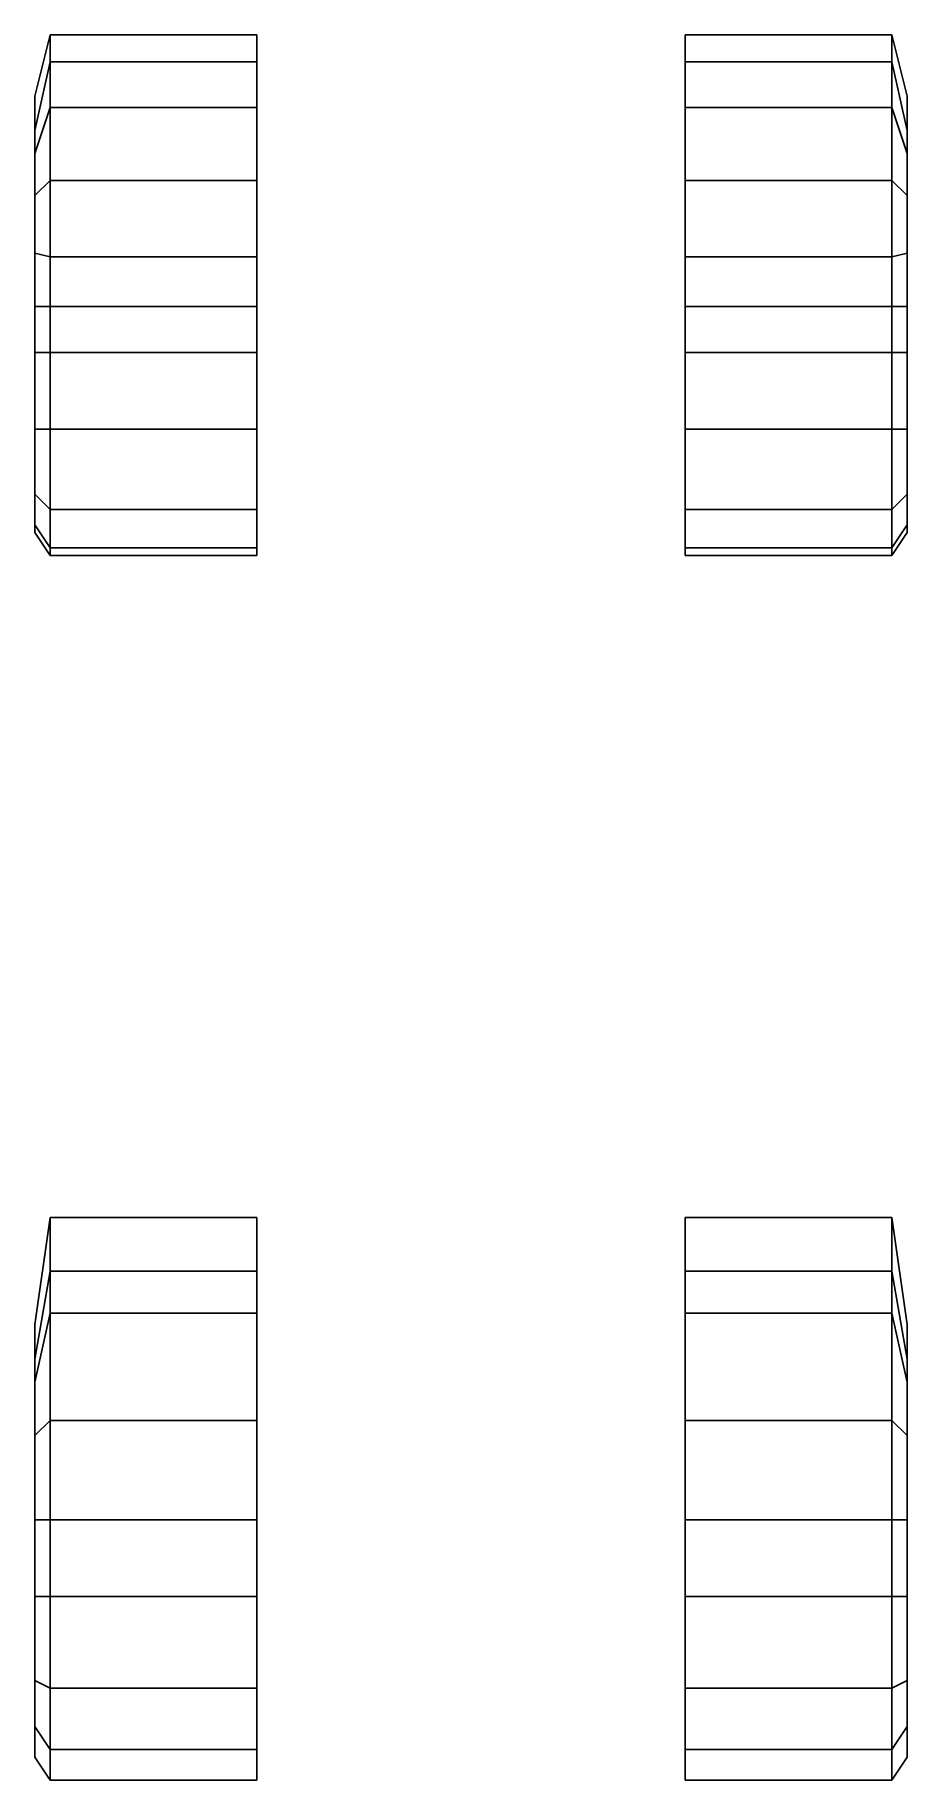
# Model space of a CAD drawing. Extents: x -1.14 to 1.14, y -2.41 to 2.15.
import ezdxf

# ---------------------------------------------------------------- set-up
doc = ezdxf.new("R2010")
doc.units = 0
doc.layers.add('MUDGUARDS', color=6, linetype='CONTINUOUS')

msp = doc.modelspace()

# ---------------------------------------------------------------- linework, layer by layer
at = {"layer": 'MUDGUARDS'}
for points in [[(-1.1, 2.15, 0.57), (-1.1, 2.08, 0.69), (-1.14, 1.9, 0.66), (-1.14, 1.99, 0.51)], [(-1.14, 1.99, 0.51), (-1.14, 1.9, 0.66), (-1.1, 2.08, 0.69), (-1.1, 2.15, 0.57)], [(-0.56, 2.15, 0.57), (-0.56, 2.08, 0.69), (-1.1, 2.08, 0.69), (-1.1, 2.15, 0.57)], [(-1.1, 2.15, 0.57), (-1.1, 2.08, 0.69), (-0.56, 2.08, 0.69), (-0.56, 2.15, 0.57)], [(0.56, 2.15, 0.57), (0.56, 2.08, 0.69), (1.1, 2.08, 0.69), (1.1, 2.15, 0.57)], [(1.1, 2.15, 0.57), (1.1, 2.08, 0.69), (0.56, 2.08, 0.69), (0.56, 2.15, 0.57)], [(1.1, 2.15, 0.57), (1.1, 2.08, 0.69), (1.14, 1.9, 0.66), (1.14, 1.99, 0.51)], [(1.14, 1.99, 0.51), (1.14, 1.9, 0.66), (1.1, 2.08, 0.69), (1.1, 2.15, 0.57)], [(-1.1, 2.08, 0.69), (-1.1, 1.96, 0.84), (-1.14, 1.84, 0.82), (-1.14, 1.9, 0.66)], [(-1.14, 1.9, 0.66), (-1.14, 1.84, 0.82), (-1.1, 1.96, 0.84), (-1.1, 2.08, 0.69)], [(-0.56, 2.08, 0.69), (-0.56, 1.96, 0.84), (-1.1, 1.96, 0.84), (-1.1, 2.08, 0.69)], [(-1.1, 2.08, 0.69), (-1.1, 1.96, 0.84), (-0.56, 1.96, 0.84), (-0.56, 2.08, 0.69)], [(0.56, 2.08, 0.69), (0.56, 1.96, 0.84), (1.1, 1.96, 0.84), (1.1, 2.08, 0.69)], [(1.1, 2.08, 0.69), (1.1, 1.96, 0.84), (0.56, 1.96, 0.84), (0.56, 2.08, 0.69)], [(1.1, 2.08, 0.69), (1.1, 1.96, 0.84), (1.14, 1.84, 0.82), (1.14, 1.9, 0.66)], [(1.14, 1.9, 0.66), (1.14, 1.84, 0.82), (1.1, 1.96, 0.84), (1.1, 2.08, 0.69)], [(-1.1, 1.96, 0.84), (-1.1, 1.77, 1.01), (-1.14, 1.73, 0.94), (-1.14, 1.84, 0.82)], [(-1.14, 1.84, 0.82), (-1.14, 1.73, 0.94), (-1.1, 1.77, 1.01), (-1.1, 1.96, 0.84)], [(-0.56, 1.96, 0.84), (-0.56, 1.77, 1.01), (-1.1, 1.77, 1.01), (-1.1, 1.96, 0.84)], [(-1.1, 1.96, 0.84), (-1.1, 1.77, 1.01), (-0.56, 1.77, 1.01), (-0.56, 1.96, 0.84)], [(0.56, 1.96, 0.84), (0.56, 1.77, 1.01), (1.1, 1.77, 1.01), (1.1, 1.96, 0.84)], [(1.1, 1.96, 0.84), (1.1, 1.77, 1.01), (0.56, 1.77, 1.01), (0.56, 1.96, 0.84)], [(1.14, 1.84, 0.82), (1.14, 1.73, 0.94), (1.1, 1.77, 1.01), (1.1, 1.96, 0.84)], [(1.1, 1.96, 0.84), (1.1, 1.77, 1.01), (1.14, 1.73, 0.94), (1.14, 1.84, 0.82)], [(-1.14, 1.73, 0.94), (-1.14, 1.58, 1.03), (-1.1, 1.57, 1.11), (-1.1, 1.77, 1.01)], [(-1.1, 1.77, 1.01), (-1.1, 1.57, 1.11), (-1.14, 1.58, 1.03), (-1.14, 1.73, 0.94)], [(-0.56, 1.77, 1.01), (-0.56, 1.57, 1.11), (-1.1, 1.57, 1.11), (-1.1, 1.77, 1.01)], [(-1.1, 1.77, 1.01), (-1.1, 1.57, 1.11), (-0.56, 1.57, 1.11), (-0.56, 1.77, 1.01)], [(0.56, 1.77, 1.01), (0.56, 1.57, 1.11), (1.1, 1.57, 1.11), (1.1, 1.77, 1.01)], [(1.1, 1.77, 1.01), (1.1, 1.57, 1.11), (0.56, 1.57, 1.11), (0.56, 1.77, 1.01)], [(1.1, 1.77, 1.01), (1.1, 1.57, 1.11), (1.14, 1.58, 1.03), (1.14, 1.73, 0.94)], [(1.14, 1.73, 0.94), (1.14, 1.58, 1.03), (1.1, 1.57, 1.11), (1.1, 1.77, 1.01)], [(-1.1, 1.57, 1.11), (-1.1, 1.44, 1.14), (-1.14, 1.44, 1.07), (-1.14, 1.58, 1.03)], [(-1.14, 1.58, 1.03), (-1.14, 1.44, 1.07), (-1.1, 1.44, 1.14), (-1.1, 1.57, 1.11)], [(-0.56, 1.57, 1.11), (-0.56, 1.44, 1.14), (-1.1, 1.44, 1.14), (-1.1, 1.57, 1.11)], [(-1.1, 1.57, 1.11), (-1.1, 1.44, 1.14), (-0.56, 1.44, 1.14), (-0.56, 1.57, 1.11)], [(0.56, 1.57, 1.11), (0.56, 1.44, 1.14), (1.1, 1.44, 1.14), (1.1, 1.57, 1.11)], [(1.1, 1.57, 1.11), (1.1, 1.44, 1.14), (0.56, 1.44, 1.14), (0.56, 1.57, 1.11)], [(1.1, 1.57, 1.11), (1.1, 1.44, 1.14), (1.14, 1.44, 1.07), (1.14, 1.58, 1.03)], [(1.14, 1.58, 1.03), (1.14, 1.44, 1.07), (1.1, 1.44, 1.14), (1.1, 1.57, 1.11)], [(-1.1, 1.44, 1.14), (-1.1, 1.32, 1.14), (-1.14, 1.32, 1.07), (-1.14, 1.44, 1.07)], [(-1.14, 1.44, 1.07), (-1.14, 1.32, 1.07), (-1.1, 1.32, 1.14), (-1.1, 1.44, 1.14)], [(-0.56, 1.44, 1.14), (-0.56, 1.32, 1.14), (-1.1, 1.32, 1.14), (-1.1, 1.44, 1.14)], [(-1.1, 1.44, 1.14), (-1.1, 1.32, 1.14), (-0.56, 1.32, 1.14), (-0.56, 1.44, 1.14)], [(0.56, 1.44, 1.14), (0.56, 1.32, 1.14), (1.1, 1.32, 1.14), (1.1, 1.44, 1.14)], [(1.1, 1.44, 1.14), (1.1, 1.32, 1.14), (0.56, 1.32, 1.14), (0.56, 1.44, 1.14)], [(1.14, 1.44, 1.07), (1.14, 1.32, 1.07), (1.1, 1.32, 1.14), (1.1, 1.44, 1.14)], [(1.1, 1.44, 1.14), (1.1, 1.32, 1.14), (1.14, 1.32, 1.07), (1.14, 1.44, 1.07)], [(-1.1, 1.32, 1.14), (-1.1, 1.12, 1.08), (-1.14, 1.12, 1.01), (-1.14, 1.32, 1.07)], [(-1.14, 1.32, 1.07), (-1.14, 1.12, 1.01), (-1.1, 1.12, 1.08), (-1.1, 1.32, 1.14)], [(-0.56, 1.32, 1.14), (-0.56, 1.12, 1.08), (-1.1, 1.12, 1.08), (-1.1, 1.32, 1.14)], [(-1.1, 1.32, 1.14), (-1.1, 1.12, 1.08), (-0.56, 1.12, 1.08), (-0.56, 1.32, 1.14)], [(0.56, 1.32, 1.14), (0.56, 1.12, 1.08), (1.1, 1.12, 1.08), (1.1, 1.32, 1.14)], [(1.1, 1.32, 1.14), (1.1, 1.12, 1.08), (0.56, 1.12, 1.08), (0.56, 1.32, 1.14)], [(1.1, 1.32, 1.14), (1.1, 1.12, 1.08), (1.14, 1.12, 1.01), (1.14, 1.32, 1.07)], [(1.14, 1.32, 1.07), (1.14, 1.12, 1.01), (1.1, 1.12, 1.08), (1.1, 1.32, 1.14)], [(-1.14, 1.12, 1.01), (-1.14, 0.95, 0.86), (-1.1, 0.91, 0.93), (-1.1, 1.12, 1.08)], [(-1.1, 1.12, 1.08), (-1.1, 0.91, 0.93), (-1.14, 0.95, 0.86), (-1.14, 1.12, 1.01)], [(-1.1, 1.12, 1.08), (-1.1, 0.91, 0.93), (-0.56, 0.91, 0.93), (-0.56, 1.12, 1.08)], [(-0.56, 1.12, 1.08), (-0.56, 0.91, 0.93), (-1.1, 0.91, 0.93), (-1.1, 1.12, 1.08)], [(0.56, 1.12, 1.08), (0.56, 0.91, 0.93), (1.1, 0.91, 0.93), (1.1, 1.12, 1.08)], [(1.1, 1.12, 1.08), (1.1, 0.91, 0.93), (0.56, 0.91, 0.93), (0.56, 1.12, 1.08)], [(1.1, 1.12, 1.08), (1.1, 0.91, 0.93), (1.14, 0.95, 0.86), (1.14, 1.12, 1.01)], [(1.14, 1.12, 1.01), (1.14, 0.95, 0.86), (1.1, 0.91, 0.93), (1.1, 1.12, 1.08)], [(-1.1, 0.91, 0.93), (-1.1, 0.81, 0.74), (-1.14, 0.87, 0.71), (-1.14, 0.95, 0.86)], [(-1.14, 0.95, 0.86), (-1.14, 0.87, 0.71), (-1.1, 0.81, 0.74), (-1.1, 0.91, 0.93)], [(1.14, 0.95, 0.86), (1.14, 0.87, 0.71), (1.1, 0.81, 0.74), (1.1, 0.91, 0.93)], [(1.1, 0.91, 0.93), (1.1, 0.81, 0.74), (1.14, 0.87, 0.71), (1.14, 0.95, 0.86)], [(-1.1, 0.81, 0.74), (-1.1, 0.79, 0.55), (-1.14, 0.85, 0.58), (-1.14, 0.87, 0.71)], [(-1.14, 0.87, 0.71), (-1.14, 0.85, 0.58), (-1.1, 0.79, 0.55), (-1.1, 0.81, 0.74)], [(-0.56, 0.91, 0.93), (-0.56, 0.81, 0.74), (-1.1, 0.81, 0.74), (-1.1, 0.91, 0.93)], [(-1.1, 0.91, 0.93), (-1.1, 0.81, 0.74), (-0.56, 0.81, 0.74), (-0.56, 0.91, 0.93)], [(1.1, 0.91, 0.93), (1.1, 0.81, 0.74), (0.56, 0.81, 0.74), (0.56, 0.91, 0.93)], [(0.56, 0.91, 0.93), (0.56, 0.81, 0.74), (1.1, 0.81, 0.74), (1.1, 0.91, 0.93)], [(1.1, 0.81, 0.74), (1.1, 0.79, 0.55), (1.14, 0.85, 0.58), (1.14, 0.87, 0.71)], [(1.14, 0.87, 0.71), (1.14, 0.85, 0.58), (1.1, 0.79, 0.55), (1.1, 0.81, 0.74)], [(-0.56, 0.81, 0.74), (-0.56, 0.79, 0.55), (-1.1, 0.79, 0.55), (-1.1, 0.81, 0.74)], [(-1.1, 0.81, 0.74), (-1.1, 0.79, 0.55), (-0.56, 0.79, 0.55), (-0.56, 0.81, 0.74)], [(0.56, 0.81, 0.74), (0.56, 0.79, 0.55), (1.1, 0.79, 0.55), (1.1, 0.81, 0.74)], [(1.1, 0.81, 0.74), (1.1, 0.79, 0.55), (0.56, 0.79, 0.55), (0.56, 0.81, 0.74)], [(-1.14, -1.22, 0.47), (-1.14, -1.31, 0.62), (-1.1, -1.08, 0.63), (-1.1, -0.94, 0.47)], [(-1.1, -0.94, 0.47), (-1.1, -1.08, 0.63), (-1.14, -1.31, 0.62), (-1.14, -1.22, 0.47)], [(-1.1, -0.94, 0.47), (-1.1, -1.08, 0.63), (-0.56, -1.08, 0.63), (-0.56, -0.94, 0.47)], [(-0.56, -0.94, 0.47), (-0.56, -1.08, 0.63), (-1.1, -1.08, 0.63), (-1.1, -0.94, 0.47)], [(1.1, -0.94, 0.47), (1.1, -1.08, 0.63), (0.56, -1.08, 0.63), (0.56, -0.94, 0.47)], [(0.56, -0.94, 0.47), (0.56, -1.08, 0.63), (1.1, -1.08, 0.63), (1.1, -0.94, 0.47)], [(1.14, -1.22, 0.47), (1.14, -1.31, 0.62), (1.1, -1.08, 0.63), (1.1, -0.94, 0.47)], [(1.1, -0.94, 0.47), (1.1, -1.08, 0.63), (1.14, -1.31, 0.62), (1.14, -1.22, 0.47)], [(-1.14, -1.31, 0.62), (-1.14, -1.37, 0.77), (-1.1, -1.19, 0.74), (-1.1, -1.08, 0.63)], [(-1.1, -1.08, 0.63), (-1.1, -1.19, 0.74), (-1.14, -1.37, 0.77), (-1.14, -1.31, 0.62)], [(-0.56, -1.08, 0.63), (-0.56, -1.19, 0.74), (-1.1, -1.19, 0.74), (-1.1, -1.08, 0.63)], [(-1.1, -1.08, 0.63), (-1.1, -1.19, 0.74), (-0.56, -1.19, 0.74), (-0.56, -1.08, 0.63)], [(1.1, -1.08, 0.63), (1.1, -1.19, 0.74), (0.56, -1.19, 0.74), (0.56, -1.08, 0.63)], [(0.56, -1.08, 0.63), (0.56, -1.19, 0.74), (1.1, -1.19, 0.74), (1.1, -1.08, 0.63)], [(1.14, -1.31, 0.62), (1.14, -1.37, 0.77), (1.1, -1.19, 0.74), (1.1, -1.08, 0.63)], [(1.1, -1.08, 0.63), (1.1, -1.19, 0.74), (1.14, -1.37, 0.77), (1.14, -1.31, 0.62)], [(-1.14, -1.37, 0.77), (-1.14, -1.51, 0.91), (-1.1, -1.47, 0.97), (-1.1, -1.19, 0.74)], [(-1.1, -1.19, 0.74), (-1.1, -1.47, 0.97), (-1.14, -1.51, 0.91), (-1.14, -1.37, 0.77)], [(-0.56, -1.19, 0.74), (-0.56, -1.47, 0.97), (-1.1, -1.47, 0.97), (-1.1, -1.19, 0.74)], [(-1.1, -1.19, 0.74), (-1.1, -1.47, 0.97), (-0.56, -1.47, 0.97), (-0.56, -1.19, 0.74)], [(1.1, -1.19, 0.74), (1.1, -1.47, 0.97), (0.56, -1.47, 0.97), (0.56, -1.19, 0.74)], [(0.56, -1.19, 0.74), (0.56, -1.47, 0.97), (1.1, -1.47, 0.97), (1.1, -1.19, 0.74)], [(1.14, -1.37, 0.77), (1.14, -1.51, 0.91), (1.1, -1.47, 0.97), (1.1, -1.19, 0.74)], [(1.1, -1.19, 0.74), (1.1, -1.47, 0.97), (1.14, -1.51, 0.91), (1.14, -1.37, 0.77)], [(-1.14, -1.51, 0.91), (-1.14, -1.73, 1.01), (-1.1, -1.73, 1.07), (-1.1, -1.47, 0.97)], [(-1.1, -1.47, 0.97), (-1.1, -1.73, 1.07), (-1.14, -1.73, 1.01), (-1.14, -1.51, 0.91)], [(-1.1, -1.47, 0.97), (-1.1, -1.73, 1.07), (-0.56, -1.73, 1.07), (-0.56, -1.47, 0.97)], [(-0.56, -1.47, 0.97), (-0.56, -1.73, 1.07), (-1.1, -1.73, 1.07), (-1.1, -1.47, 0.97)], [(1.1, -1.47, 0.97), (1.1, -1.73, 1.07), (0.56, -1.73, 1.07), (0.56, -1.47, 0.97)], [(0.56, -1.47, 0.97), (0.56, -1.73, 1.07), (1.1, -1.73, 1.07), (1.1, -1.47, 0.97)], [(1.14, -1.51, 0.91), (1.14, -1.73, 1.01), (1.1, -1.73, 1.07), (1.1, -1.47, 0.97)], [(1.1, -1.47, 0.97), (1.1, -1.73, 1.07), (1.14, -1.73, 1.01), (1.14, -1.51, 0.91)], [(-1.14, -1.73, 1.01), (-1.14, -1.93, 1.01), (-1.1, -1.93, 1.07), (-1.1, -1.73, 1.07)], [(-1.1, -1.73, 1.07), (-1.1, -1.93, 1.07), (-1.14, -1.93, 1.01), (-1.14, -1.73, 1.01)], [(-1.1, -1.73, 1.07), (-1.1, -1.93, 1.07), (-0.56, -1.93, 1.07), (-0.56, -1.73, 1.07)], [(-0.56, -1.73, 1.07), (-0.56, -1.93, 1.07), (-1.1, -1.93, 1.07), (-1.1, -1.73, 1.07)], [(0.56, -1.73, 1.07), (0.56, -1.93, 1.07), (1.1, -1.93, 1.07), (1.1, -1.73, 1.07)], [(1.1, -1.73, 1.07), (1.1, -1.93, 1.07), (0.56, -1.93, 1.07), (0.56, -1.73, 1.07)], [(1.1, -1.73, 1.07), (1.1, -1.93, 1.07), (1.14, -1.93, 1.01), (1.14, -1.73, 1.01)], [(1.14, -1.73, 1.01), (1.14, -1.93, 1.01), (1.1, -1.93, 1.07), (1.1, -1.73, 1.07)], [(-1.14, -1.93, 1.01), (-1.14, -2.15, 0.91), (-1.1, -2.17, 0.97), (-1.1, -1.93, 1.07)], [(-1.1, -1.93, 1.07), (-1.1, -2.17, 0.97), (-1.14, -2.15, 0.91), (-1.14, -1.93, 1.01)], [(-1.1, -1.93, 1.07), (-1.1, -2.17, 0.97), (-0.56, -2.17, 0.97), (-0.56, -1.93, 1.07)], [(-0.56, -1.93, 1.07), (-0.56, -2.17, 0.97), (-1.1, -2.17, 0.97), (-1.1, -1.93, 1.07)], [(1.1, -1.93, 1.07), (1.1, -2.17, 0.97), (0.56, -2.17, 0.97), (0.56, -1.93, 1.07)], [(0.56, -1.93, 1.07), (0.56, -2.17, 0.97), (1.1, -2.17, 0.97), (1.1, -1.93, 1.07)], [(1.14, -1.93, 1.01), (1.14, -2.15, 0.91), (1.1, -2.17, 0.97), (1.1, -1.93, 1.07)], [(1.1, -1.93, 1.07), (1.1, -2.17, 0.97), (1.14, -2.15, 0.91), (1.14, -1.93, 1.01)], [(-1.1, -2.17, 0.97), (-1.1, -2.33, 0.81), (-1.14, -2.27, 0.78), (-1.14, -2.15, 0.91)], [(-1.14, -2.15, 0.91), (-1.14, -2.27, 0.78), (-1.1, -2.33, 0.81), (-1.1, -2.17, 0.97)], [(-1.1, -2.17, 0.97), (-1.1, -2.33, 0.81), (-0.56, -2.33, 0.81), (-0.56, -2.17, 0.97)], [(-0.56, -2.17, 0.97), (-0.56, -2.33, 0.81), (-1.1, -2.33, 0.81), (-1.1, -2.17, 0.97)], [(1.1, -2.17, 0.97), (1.1, -2.33, 0.81), (0.56, -2.33, 0.81), (0.56, -2.17, 0.97)], [(0.56, -2.17, 0.97), (0.56, -2.33, 0.81), (1.1, -2.33, 0.81), (1.1, -2.17, 0.97)], [(1.14, -2.15, 0.91), (1.14, -2.27, 0.78), (1.1, -2.33, 0.81), (1.1, -2.17, 0.97)], [(1.1, -2.17, 0.97), (1.1, -2.33, 0.81), (1.14, -2.27, 0.78), (1.14, -2.15, 0.91)], [(-1.1, -2.33, 0.81), (-1.1, -2.41, 0.62), (-1.14, -2.35, 0.62), (-1.14, -2.27, 0.78)], [(-1.14, -2.27, 0.78), (-1.14, -2.35, 0.62), (-1.1, -2.41, 0.62), (-1.1, -2.33, 0.81)], [(1.1, -2.33, 0.81), (1.1, -2.41, 0.62), (1.14, -2.35, 0.62), (1.14, -2.27, 0.78)], [(1.14, -2.27, 0.78), (1.14, -2.35, 0.62), (1.1, -2.41, 0.62), (1.1, -2.33, 0.81)], [(-0.56, -2.33, 0.81), (-0.56, -2.41, 0.62), (-1.1, -2.41, 0.62), (-1.1, -2.33, 0.81)], [(-1.1, -2.33, 0.81), (-1.1, -2.41, 0.62), (-0.56, -2.41, 0.62), (-0.56, -2.33, 0.81)], [(0.56, -2.33, 0.81), (0.56, -2.41, 0.62), (1.1, -2.41, 0.62), (1.1, -2.33, 0.81)], [(1.1, -2.33, 0.81), (1.1, -2.41, 0.62), (0.56, -2.41, 0.62), (0.56, -2.33, 0.81)]]:
    msp.add_3dface(points, dxfattribs=at)

doc.saveas('drawing.dxf')
